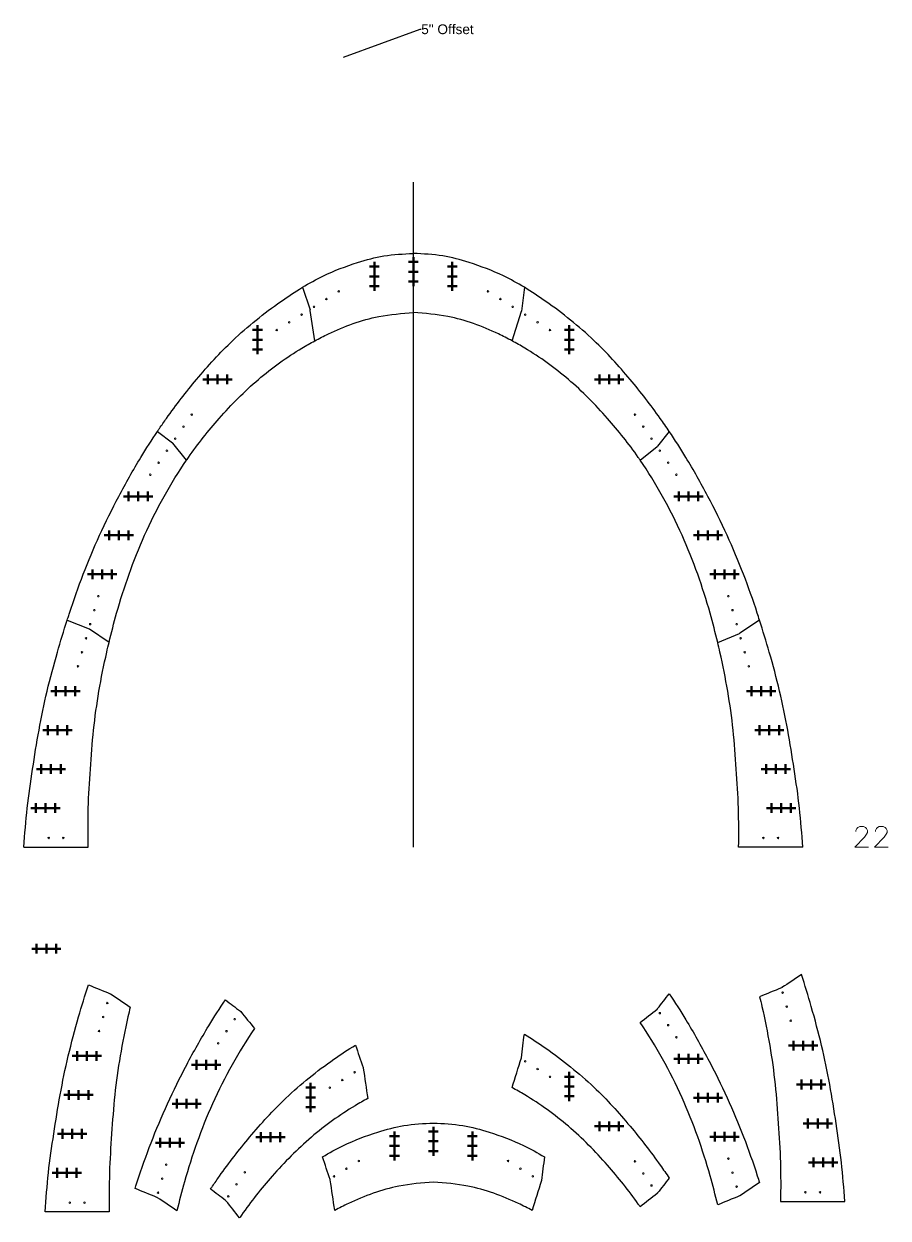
# Model space of a CAD drawing. Header units: inches. Extents: x -241 to 12541, y -1696 to 1281.
# Drawn here: x 4553.2 to 4908.1, y 42.5 to 532.8 of the extents above; entities that cross this region are included whole.
import ezdxf
from ezdxf import colors
from ezdxf.entities.mleader import LeaderData, LeaderLine
from ezdxf.math import Vec2, Vec3

# ---------------------------------------------------------------- set-up
doc = ezdxf.new("R2010")
doc.units = ezdxf.units.IN
doc.header["$MEASUREMENT"] = 0
doc.header["$PDMODE"] = 2
doc.header["$PDSIZE"] = 2
for name, color, linetype, lineweight in [('Annotation', 7, 'Continuous', 9), ('Drilling', 3, 'Continuous', 13), ('Engrave', 4, 'Continuous', 50)]:
    doc.layers.add(name, color=color, linetype=linetype, lineweight=lineweight)
doc.styles.get("Standard").update_dxf_attribs({"font": 'Arial.ttf'})

# ---------------------------------------------------------------- blocks, each defined once
blk = doc.blocks.new('*U1716')
at = {"layer": 'Engrave'}
blk.add_point((0, 0), dxfattribs=at)
blk = doc.blocks.new('*U1717')
at = {"layer": 'Engrave', "color": 0, "linetype": 'ByBlock', "lineweight": -2, "transparency": 16777216}
for p in [(0, 0), (4, 0), (8, 0)]:
    blk.add_blockref('*U1716', p, dxfattribs=at)
blk = doc.blocks.new('*U1720')
at = {"layer": 'Engrave'}
blk.add_point((0, 0), dxfattribs=at)
blk = doc.blocks.new('*U1721')
at = {"layer": 'Engrave', "color": 0, "linetype": 'ByBlock', "lineweight": -2, "transparency": 16777216}
for p in [(0, 0), (4, 0), (8, 0)]:
    blk.add_blockref('*U1720', p, dxfattribs=at)
blk = doc.blocks.new('*U1722')
at = {"layer": 'Engrave'}
blk.add_point((0, 0), dxfattribs=at)
blk = doc.blocks.new('*U1723')
at = {"layer": 'Engrave', "color": 0, "linetype": 'ByBlock', "lineweight": -2, "transparency": 16777216}
for p in [(0, 0), (4, 0), (8, 0)]:
    blk.add_blockref('*U1722', p, dxfattribs=at)
blk = doc.blocks.new('*U1724')
at = {"layer": 'Engrave'}
blk.add_point((0, 0), dxfattribs=at)
blk = doc.blocks.new('*U1725')
at = {"layer": 'Engrave', "color": 0, "linetype": 'ByBlock', "lineweight": -2, "transparency": 16777216}
for p in [(0, 0), (4, 0), (8, 0)]:
    blk.add_blockref('*U1724', p, dxfattribs=at)
blk = doc.blocks.new('*U1726')
at = {"layer": 'Engrave'}
blk.add_point((0, 0), dxfattribs=at)
blk = doc.blocks.new('*U1727')
at = {"layer": 'Engrave', "color": 0, "linetype": 'ByBlock', "lineweight": -2, "transparency": 16777216}
for p in [(0, 0), (4, 0), (8, 0)]:
    blk.add_blockref('*U1726', p, dxfattribs=at)
blk = doc.blocks.new('*U1728')
at = {"layer": 'Engrave'}
blk.add_point((0, 0), dxfattribs=at)
blk = doc.blocks.new('*U1729')
at = {"layer": 'Engrave', "color": 0, "linetype": 'ByBlock', "lineweight": -2, "transparency": 16777216}
for p in [(0, 0), (4, 0), (8, 0)]:
    blk.add_blockref('*U1728', p, dxfattribs=at)
blk = doc.blocks.new('*U1772')
at = {"layer": 'Engrave'}
blk.add_point((0, 0), dxfattribs=at)
blk = doc.blocks.new('*U1773')
at = {"layer": 'Engrave', "color": 0, "linetype": 'ByBlock', "lineweight": -2, "transparency": 16777216}
for p in [(0, 0), (4, 0), (8, 0)]:
    blk.add_blockref('*U1772', p, dxfattribs=at)
blk = doc.blocks.new('*U1774')
at = {"layer": 'Engrave'}
blk.add_point((0, 0), dxfattribs=at)
blk = doc.blocks.new('*U1775')
at = {"layer": 'Engrave', "color": 0, "linetype": 'ByBlock', "lineweight": -2, "transparency": 16777216}
for p in [(0, 0), (4, 0), (8, 0)]:
    blk.add_blockref('*U1774', p, dxfattribs=at)
blk = doc.blocks.new('*U1776')
at = {"layer": 'Engrave'}
blk.add_point((0, 0), dxfattribs=at)
blk = doc.blocks.new('*U1777')
at = {"layer": 'Engrave', "color": 0, "linetype": 'ByBlock', "lineweight": -2, "transparency": 16777216}
for p in [(0, 0), (4, 0), (8, 0)]:
    blk.add_blockref('*U1776', p, dxfattribs=at)
blk = doc.blocks.new('*U1778')
at = {"layer": 'Engrave'}
blk.add_point((0, 0), dxfattribs=at)
blk = doc.blocks.new('*U1779')
at = {"layer": 'Engrave', "color": 0, "linetype": 'ByBlock', "lineweight": -2, "transparency": 16777216}
for p in [(0, 0), (4, 0), (8, 0)]:
    blk.add_blockref('*U1778', p, dxfattribs=at)
blk = doc.blocks.new('*U1782')
at = {"layer": 'Engrave'}
blk.add_point((0, 0), dxfattribs=at)
blk = doc.blocks.new('*U1783')
at = {"layer": 'Engrave', "color": 0, "linetype": 'ByBlock', "lineweight": -2, "transparency": 16777216}
for p in [(0, 0), (4, 0), (8, 0)]:
    blk.add_blockref('*U1782', p, dxfattribs=at)
blk = doc.blocks.new('*U1784')
at = {"layer": 'Engrave'}
blk.add_point((0, 0), dxfattribs=at)
blk = doc.blocks.new('*U1785')
at = {"layer": 'Engrave', "color": 0, "linetype": 'ByBlock', "lineweight": -2, "transparency": 16777216}
for p in [(0, 0), (4, 0), (8, 0)]:
    blk.add_blockref('*U1784', p, dxfattribs=at)
blk = doc.blocks.new('*U1786')
at = {"layer": 'Engrave'}
blk.add_point((0, 0), dxfattribs=at)
blk = doc.blocks.new('*U1787')
at = {"layer": 'Engrave', "color": 0, "linetype": 'ByBlock', "lineweight": -2, "transparency": 16777216}
for p in [(0, 0), (4, 0), (8, 0)]:
    blk.add_blockref('*U1786', p, dxfattribs=at)
blk = doc.blocks.new('*U1788')
at = {"layer": 'Engrave'}
blk.add_point((0, 0), dxfattribs=at)
blk = doc.blocks.new('*U1789')
at = {"layer": 'Engrave', "color": 0, "linetype": 'ByBlock', "lineweight": -2, "transparency": 16777216}
for p in [(0, 0), (4, 0), (8, 0)]:
    blk.add_blockref('*U1788', p, dxfattribs=at)
blk = doc.blocks.new('*U1790')
at = {"layer": 'Engrave'}
blk.add_point((0, 0), dxfattribs=at)
blk = doc.blocks.new('*U1791')
at = {"layer": 'Engrave', "color": 0, "linetype": 'ByBlock', "lineweight": -2, "transparency": 16777216}
for p in [(0, 0), (4, 0), (8, 0)]:
    blk.add_blockref('*U1790', p, dxfattribs=at)
blk = doc.blocks.new('*U1792')
at = {"layer": 'Engrave'}
blk.add_point((0, 0), dxfattribs=at)
blk = doc.blocks.new('*U1793')
at = {"layer": 'Engrave', "color": 0, "linetype": 'ByBlock', "lineweight": -2, "transparency": 16777216}
for p in [(0, 0), (4, 0), (8, 0)]:
    blk.add_blockref('*U1792', p, dxfattribs=at)
blk = doc.blocks.new('*U1794')
at = {"layer": 'Engrave'}
blk.add_point((0, 0), dxfattribs=at)
blk = doc.blocks.new('*U1795')
at = {"layer": 'Engrave', "color": 0, "linetype": 'ByBlock', "lineweight": -2, "transparency": 16777216}
for p in [(0, 0), (4, 0), (8, 0)]:
    blk.add_blockref('*U1794', p, dxfattribs=at)
blk = doc.blocks.new('*U1796')
at = {"layer": 'Engrave'}
blk.add_point((0, 0), dxfattribs=at)
blk = doc.blocks.new('*U1797')
at = {"layer": 'Engrave', "color": 0, "linetype": 'ByBlock', "lineweight": -2, "transparency": 16777216}
for p in [(0, 0), (4, 0), (8, 0)]:
    blk.add_blockref('*U1796', p, dxfattribs=at)
blk = doc.blocks.new('*U1798')
at = {"layer": 'Engrave'}
blk.add_point((0, 0), dxfattribs=at)
blk = doc.blocks.new('*U1799')
at = {"layer": 'Engrave', "color": 0, "linetype": 'ByBlock', "lineweight": -2, "transparency": 16777216}
for p in [(0, 0), (4, 0), (8, 0)]:
    blk.add_blockref('*U1798', p, dxfattribs=at)
blk = doc.blocks.new('*U1800')
at = {"layer": 'Engrave'}
blk.add_point((0, 0), dxfattribs=at)
blk = doc.blocks.new('*U1801')
at = {"layer": 'Engrave', "color": 0, "linetype": 'ByBlock', "lineweight": -2, "transparency": 16777216}
for p in [(0, 0), (4, 0), (8, 0)]:
    blk.add_blockref('*U1800', p, dxfattribs=at)
blk = doc.blocks.new('*U1802')
at = {"layer": 'Engrave'}
blk.add_point((0, 0), dxfattribs=at)
blk = doc.blocks.new('*U1803')
at = {"layer": 'Engrave', "color": 0, "linetype": 'ByBlock', "lineweight": -2, "transparency": 16777216}
for p in [(0, 0), (4, 0), (8, 0)]:
    blk.add_blockref('*U1802', p, dxfattribs=at)
blk = doc.blocks.new('*U1806')
at = {"layer": 'Engrave'}
blk.add_point((0, 0), dxfattribs=at)
blk = doc.blocks.new('*U1807')
at = {"layer": 'Engrave', "color": 0, "linetype": 'ByBlock', "lineweight": -2, "transparency": 16777216}
for p in [(0, 0), (4, 0), (8, 0)]:
    blk.add_blockref('*U1806', p, dxfattribs=at)
blk = doc.blocks.new('*U1808')
at = {"layer": 'Engrave'}
blk.add_point((0, 0), dxfattribs=at)
blk = doc.blocks.new('*U1809')
at = {"layer": 'Engrave', "color": 0, "linetype": 'ByBlock', "lineweight": -2, "transparency": 16777216}
for p in [(0, 0), (4, 0), (8, 0)]:
    blk.add_blockref('*U1808', p, dxfattribs=at)
blk = doc.blocks.new('*U1810')
at = {"layer": 'Engrave'}
blk.add_point((0, 0), dxfattribs=at)
blk = doc.blocks.new('*U1811')
at = {"layer": 'Engrave', "color": 0, "linetype": 'ByBlock', "lineweight": -2, "transparency": 16777216}
for p in [(0, 0), (4, 0), (8, 0)]:
    blk.add_blockref('*U1810', p, dxfattribs=at)
blk = doc.blocks.new('*U1812')
at = {"layer": 'Engrave'}
blk.add_point((0, 0), dxfattribs=at)
blk = doc.blocks.new('*U1813')
at = {"layer": 'Engrave', "color": 0, "linetype": 'ByBlock', "lineweight": -2, "transparency": 16777216}
for p in [(0, 0), (4, 0), (8, 0)]:
    blk.add_blockref('*U1812', p, dxfattribs=at)
blk = doc.blocks.new('*U1814')
at = {"layer": 'Engrave'}
blk.add_point((0, 0), dxfattribs=at)
blk = doc.blocks.new('*U1815')
at = {"layer": 'Engrave', "color": 0, "linetype": 'ByBlock', "lineweight": -2, "transparency": 16777216}
for p in [(0, 0), (4, 0), (8, 0)]:
    blk.add_blockref('*U1814', p, dxfattribs=at)
blk = doc.blocks.new('*U1816')
at = {"layer": 'Engrave'}
blk.add_point((0, 0), dxfattribs=at)
blk = doc.blocks.new('*U1817')
at = {"layer": 'Engrave', "color": 0, "linetype": 'ByBlock', "lineweight": -2, "transparency": 16777216}
for p in [(0, 0), (4, 0), (8, 0)]:
    blk.add_blockref('*U1816', p, dxfattribs=at)
blk = doc.blocks.new('*U1818')
at = {"layer": 'Engrave'}
blk.add_point((0, 0), dxfattribs=at)
blk = doc.blocks.new('*U1819')
at = {"layer": 'Engrave', "color": 0, "linetype": 'ByBlock', "lineweight": -2, "transparency": 16777216}
for p in [(0, 0), (4, 0), (8, 0)]:
    blk.add_blockref('*U1818', p, dxfattribs=at)
blk = doc.blocks.new('*U1820')
at = {"layer": 'Engrave'}
blk.add_point((0, 0), dxfattribs=at)
blk = doc.blocks.new('*U1821')
at = {"layer": 'Engrave', "color": 0, "linetype": 'ByBlock', "lineweight": -2, "transparency": 16777216}
for p in [(0, 0), (4, 0), (8, 0)]:
    blk.add_blockref('*U1820', p, dxfattribs=at)
blk = doc.blocks.new('*U1822')
at = {"layer": 'Engrave'}
blk.add_point((0, 0), dxfattribs=at)
blk = doc.blocks.new('*U1823')
at = {"layer": 'Engrave', "color": 0, "linetype": 'ByBlock', "lineweight": -2, "transparency": 16777216}
for p in [(0, 0), (4, 0), (8, 0)]:
    blk.add_blockref('*U1822', p, dxfattribs=at)
blk = doc.blocks.new('*U1824')
at = {"layer": 'Engrave'}
blk.add_point((0, 0), dxfattribs=at)
blk = doc.blocks.new('*U1825')
at = {"layer": 'Engrave', "color": 0, "linetype": 'ByBlock', "lineweight": -2, "transparency": 16777216}
for p in [(0, 0), (4, 0), (8, 0)]:
    blk.add_blockref('*U1824', p, dxfattribs=at)
blk = doc.blocks.new('*U1826')
at = {"layer": 'Engrave'}
blk.add_point((0, 0), dxfattribs=at)
blk = doc.blocks.new('*U1827')
at = {"layer": 'Engrave', "color": 0, "linetype": 'ByBlock', "lineweight": -2, "transparency": 16777216}
for p in [(0, 0), (4, 0), (8, 0)]:
    blk.add_blockref('*U1826', p, dxfattribs=at)
blk = doc.blocks.new('*U1828')
at = {"layer": 'Engrave'}
blk.add_point((0, 0), dxfattribs=at)
blk = doc.blocks.new('*U1829')
at = {"layer": 'Engrave', "color": 0, "linetype": 'ByBlock', "lineweight": -2, "transparency": 16777216}
for p in [(0, 0), (4, 0), (8, 0)]:
    blk.add_blockref('*U1828', p, dxfattribs=at)
blk = doc.blocks.new('*U1830')
at = {"layer": 'Engrave'}
blk.add_point((0, 0), dxfattribs=at)
blk = doc.blocks.new('*U1831')
at = {"layer": 'Engrave', "color": 0, "linetype": 'ByBlock', "lineweight": -2, "transparency": 16777216}
for p in [(0, 0), (4, 0), (8, 0)]:
    blk.add_blockref('*U1830', p, dxfattribs=at)
blk = doc.blocks.new('*U1834')
at = {"layer": 'Engrave'}
blk.add_point((0, 0), dxfattribs=at)
blk = doc.blocks.new('*U1835')
at = {"layer": 'Engrave', "color": 0, "linetype": 'ByBlock', "lineweight": -2, "transparency": 16777216}
for p in [(0, 0), (4, 0), (8, 0)]:
    blk.add_blockref('*U1834', p, dxfattribs=at)
blk = doc.blocks.new('*U1836')
at = {"layer": 'Engrave'}
blk.add_point((0, 0), dxfattribs=at)
blk = doc.blocks.new('*U1837')
at = {"layer": 'Engrave', "color": 0, "linetype": 'ByBlock', "lineweight": -2, "transparency": 16777216}
for p in [(0, 0), (4, 0), (8, 0)]:
    blk.add_blockref('*U1836', p, dxfattribs=at)
blk = doc.blocks.new('*U1838')
at = {"layer": 'Engrave'}
blk.add_point((0, 0), dxfattribs=at)
blk = doc.blocks.new('*U1839')
at = {"layer": 'Engrave', "color": 0, "linetype": 'ByBlock', "lineweight": -2, "transparency": 16777216}
for p in [(0, 0), (4, 0), (8, 0)]:
    blk.add_blockref('*U1838', p, dxfattribs=at)
blk = doc.blocks.new('*U1840')
at = {"layer": 'Engrave'}
blk.add_point((0, 0), dxfattribs=at)
blk = doc.blocks.new('*U1841')
at = {"layer": 'Engrave', "color": 0, "linetype": 'ByBlock', "lineweight": -2, "transparency": 16777216}
for p in [(0, 0), (4, 0), (8, 0)]:
    blk.add_blockref('*U1840', p, dxfattribs=at)
blk = doc.blocks.new('*U1842')
at = {"layer": 'Engrave'}
blk.add_point((0, 0), dxfattribs=at)
blk = doc.blocks.new('*U1843')
at = {"layer": 'Engrave', "color": 0, "linetype": 'ByBlock', "lineweight": -2, "transparency": 16777216}
for p in [(0, 0), (4, 0), (8, 0)]:
    blk.add_blockref('*U1842', p, dxfattribs=at)
blk = doc.blocks.new('*U1844')
at = {"layer": 'Engrave'}
blk.add_point((0, 0), dxfattribs=at)
blk = doc.blocks.new('*U1845')
at = {"layer": 'Engrave', "color": 0, "linetype": 'ByBlock', "lineweight": -2, "transparency": 16777216}
for p in [(0, 0), (4, 0), (8, 0)]:
    blk.add_blockref('*U1844', p, dxfattribs=at)
blk = doc.blocks.new('*U1846')
at = {"layer": 'Engrave'}
blk.add_point((0, 0), dxfattribs=at)
blk = doc.blocks.new('*U1847')
at = {"layer": 'Engrave', "color": 0, "linetype": 'ByBlock', "lineweight": -2, "transparency": 16777216}
for p in [(0, 0), (4, 0), (8, 0)]:
    blk.add_blockref('*U1846', p, dxfattribs=at)
blk = doc.blocks.new('*U1848')
at = {"layer": 'Engrave'}
blk.add_point((0, 0), dxfattribs=at)
blk = doc.blocks.new('*U1849')
at = {"layer": 'Engrave', "color": 0, "linetype": 'ByBlock', "lineweight": -2, "transparency": 16777216}
for p in [(0, 0), (4, 0), (8, 0)]:
    blk.add_blockref('*U1848', p, dxfattribs=at)
blk = doc.blocks.new('*U1850')
at = {"layer": 'Engrave'}
blk.add_point((0, 0), dxfattribs=at)
blk = doc.blocks.new('*U1851')
at = {"layer": 'Engrave', "color": 0, "linetype": 'ByBlock', "lineweight": -2, "transparency": 16777216}
for p in [(0, 0), (4, 0), (8, 0)]:
    blk.add_blockref('*U1850', p, dxfattribs=at)

msp = doc.modelspace()

# ---------------------------------------------------------------- linework, layer by layer
for p, q in [((4713.14223, 194.83764), (4713.14223, 467.81385)), ((4713.14223, 194.83764), (4713.14223, 467.81385)), ((4667.57458, 424.6672), (4670.73258, 415.38809)), ((4758.70989, 424.6672), (4757.4908, 414.94153)), ((4670.77505, 415.21283), (4670.73258, 415.38809)), ((4672.6332, 402.70326), (4670.77505, 415.21283)), ((4753.65126, 402.70326), (4757.4908, 414.94153)), ((4608.09765, 365.52577), (4614.25603, 360.8357)), ((4818.18682, 365.52577), (4813.42247, 359.42467)), ((4614.42781, 360.66883), (4614.25603, 360.8357)), ((4620.03819, 353.72905), (4614.42781, 360.66883)), ((4806.24628, 353.72905), (4813.25353, 359.25493)), ((4813.25353, 359.25493), (4813.42247, 359.42467)), ((4571.01513, 288.02831), (4579.98586, 284.37893)), ((4855.26933, 288.02831), (4847.23357, 282.6229)), ((4588.20294, 278.87698), (4580.16718, 284.28239)), ((4838.08153, 278.87698), (4847.05225, 282.52636)), ((4847.05225, 282.52636), (4847.23357, 282.6229)), ((4553.23852, 194.83764), (4579.59634, 194.83764)), ((4873.04594, 194.83764), (4846.68813, 194.83764))]:
    msp.add_line(p, q)
for points, knots in [([(4667.57458, 424.6672), (4670.37797, 426.36622), (4677.65287, 430.38223), (4688.93361, 434.62435), (4701.32185, 438.01362), (4709.0891, 438.38987), (4713.14223, 438.58621)], [84.059217951, 84.059217951, 84.059217951, 84.059217951, 93.881863889, 108.980768588, 120.100664114, 132.235533968, 132.235533968, 132.235533968, 132.235533968]), ([(4758.70989, 424.6672), (4755.90649, 426.36622), (4748.6316, 430.38223), (4737.35085, 434.62435), (4724.96262, 438.01362), (4717.19536, 438.38987), (4713.14223, 438.58621)], [265.784387325, 265.784387325, 265.784387325, 265.784387325, 275.607033263, 290.705937962, 301.825833488, 313.960703341, 313.960703341, 313.960703341, 313.960703341]), ([(4608.09765, 365.52577), (4608.36533, 365.92077), (4608.63302, 366.31578), (4608.9007, 366.71078), (4609.84509, 368.09599), (4614.65552, 375.00485), (4624.28173, 387.42193), (4639.42125, 404.13147), (4654.5464, 416.16063), (4664.55489, 422.83708), (4667.57458, 424.6672)], [0, 0, 0, 0, 1, 1, 1, 6.028724453, 26.252191456, 48.107631703, 73.47870157, 84.059217951, 84.059217951, 84.059217951, 84.059217951]), ([(4818.18682, 365.52577), (4816.98354, 367.31203), (4811.92141, 374.6276), (4802.00273, 387.42193), (4786.86322, 404.13147), (4771.73806, 416.16063), (4761.72958, 422.83708), (4758.70989, 424.6672)], [181.293948044, 181.293948044, 181.293948044, 181.293948044, 187.753893826, 207.977360829, 229.832801076, 255.203870943, 265.784387325, 265.784387325, 265.784387325, 265.784387325]), ([(4672.6332, 402.70326), (4674.47346, 403.69536), (4682.86151, 407.95199), (4696.33755, 412.92895), (4708.38951, 413.96202), (4713.14223, 414.36941)], [73.163650942, 73.163650942, 73.163650942, 73.163650942, 79.436357993, 101.35876412, 115.633008401, 115.633008401, 115.633008401, 115.633008401]), ([(4753.65126, 402.70326), (4751.811, 403.69536), (4743.42296, 407.95199), (4729.94691, 412.92895), (4717.89495, 413.96202), (4713.14223, 414.36941)], [238.990081052, 238.990081052, 238.990081052, 238.990081052, 245.262788104, 267.185194231, 281.459438512, 281.459438512, 281.459438512, 281.459438512]), ([(4620.03819, 353.72905), (4620.09919, 353.81784), (4620.16019, 353.90663), (4620.22118, 353.99543), (4620.41486, 354.27677), (4624.47769, 360.1398), (4633.63658, 371.66943), (4648.92756, 387.17675), (4662.74506, 397.11938), (4670.87156, 401.75354), (4672.6332, 402.70326)], [0, 0, 0, 0, 1, 1, 1, 2.02455033, 22.396910107, 45.085750624, 67.158901218, 73.163650942, 73.163650942, 73.163650942, 73.163650942]), ([(4806.24628, 353.72905), (4805.99224, 354.09962), (4801.8739, 360.05529), (4792.64788, 371.66943), (4777.35691, 387.17675), (4763.53941, 397.11938), (4755.41291, 401.75354), (4753.65126, 402.70326)], [166.503288715, 166.503288715, 166.503288715, 166.503288715, 167.850980441, 188.223340218, 210.912180735, 232.985331328, 238.990081052, 238.990081052, 238.990081052, 238.990081052]), ([(4571.01513, 288.02831), (4571.12849, 288.38117), (4571.24184, 288.73404), (4571.35519, 289.08691), (4571.54364, 289.67089), (4573.48313, 295.63627), (4577.47838, 307.02142), (4584.24994, 323.05043), (4592.14377, 339.08009), (4600.15774, 353.28376), (4605.73486, 362.01823), (4608.09765, 365.52577)], [0, 0, 0, 0, 1, 1, 1, 2.840840988, 19.817102308, 37.179184712, 55.009061197, 73.393312577, 86.078252849, 86.078252849, 86.078252849, 86.078252849]), ([(4855.26933, 288.02831), (4854.96953, 288.96579), (4852.92411, 295.28639), (4848.80608, 307.02142), (4842.03452, 323.05043), (4834.1407, 339.08009), (4826.12673, 353.28376), (4820.54961, 362.01823), (4818.18682, 365.52577)], [95.103858751, 95.103858751, 95.103858751, 95.103858751, 98.056536182, 115.032797503, 132.394879906, 150.224756392, 168.609007772, 181.293948044, 181.293948044, 181.293948044, 181.293948044]), ([(4588.20294, 278.87698), (4589.15861, 282.88438), (4591.58746, 292.29513), (4596.26897, 307.03992), (4602.64692, 323.15514), (4610.57558, 338.83046), (4616.74022, 348.91828), (4620.03819, 353.72905)], [84.716406448, 84.716406448, 84.716406448, 84.716406448, 97.073729324, 113.8656067, 131.095175083, 149.007470942, 166.503288715, 166.503288715, 166.503288715, 166.503288715]), ([(4838.08153, 278.87698), (4837.12586, 282.88438), (4834.69701, 292.29513), (4830.0155, 307.03992), (4823.63755, 323.15514), (4815.70889, 338.83046), (4809.54425, 348.91828), (4806.24628, 353.72905)], [84.716406448, 84.716406448, 84.716406448, 84.716406448, 97.073729324, 113.8656067, 131.095175083, 149.007470942, 166.503288715, 166.503288715, 166.503288715, 166.503288715]), ([(4553.23852, 194.83764), (4553.6349, 200.17782), (4554.42988, 210.88807), (4556.77983, 226.86631), (4559.34238, 242.89638), (4562.60108, 258.94997), (4566.69107, 273.96968), (4569.61558, 283.6518), (4571.01513, 288.02831)], [0, 0, 0, 0, 16.059409071, 32.208716978, 48.424620845, 64.763905313, 81.319734673, 95.103858751, 95.103858751, 95.103858751, 95.103858751]), ([(4873.04594, 194.83764), (4872.64956, 200.17782), (4871.85458, 210.88807), (4869.50463, 226.86631), (4866.94209, 242.89638), (4863.68339, 258.94997), (4859.59339, 273.96968), (4856.66889, 283.6518), (4855.26933, 288.02831)], [0, 0, 0, 0, 16.059409071, 32.208716978, 48.424620845, 64.763905313, 81.319734673, 95.103858751, 95.103858751, 95.103858751, 95.103858751]), ([(4579.59634, 194.83764), (4579.55824, 200.17279), (4579.48259, 210.851), (4580.53837, 226.84927), (4581.68547, 242.88706), (4583.91589, 258.92096), (4586.34097, 270.8869), (4587.8823, 277.53244), (4588.20294, 278.87698)], [0.025129104, 0.025129104, 0.025129104, 0.025129104, 16.025339898, 32.049261092, 48.102662414, 64.254646833, 80.570354132, 84.716406448, 84.716406448, 84.716406448, 84.716406448]), ([(4846.68813, 194.83764), (4846.72623, 200.17279), (4846.80187, 210.851), (4845.7461, 226.84927), (4844.599, 242.88706), (4842.36857, 258.92096), (4839.9435, 270.8869), (4838.40217, 277.53244), (4838.08153, 278.87698)], [0.025129104, 0.025129104, 0.025129104, 0.025129104, 16.025339898, 32.049261092, 48.102662414, 64.254646833, 80.570354132, 84.716406448, 84.716406448, 84.716406448, 84.716406448]), ([(4872.49942, 142.5095), (4873.89898, 138.13299), (4876.82348, 128.45086), (4880.91348, 113.43116), (4884.17218, 97.37757), (4886.73472, 81.3475), (4889.08467, 65.36926), (4889.87965, 54.65901), (4890.27603, 49.31882), (4881.49009, 49.31882), (4872.70416, 49.31882), (4863.91822, 49.31882), (4863.95632, 54.65398), (4864.03196, 65.33219), (4862.97619, 81.33046), (4861.82909, 97.36825), (4859.59866, 113.40215), (4857.17359, 125.36809), (4855.63226, 132.01363), (4855.31162, 133.35817), (4858.30186, 134.57463), (4861.2921, 135.79109), (4864.28234, 137.00755), (4864.34278, 137.03973), (4864.40322, 137.07191), (4864.46366, 137.10409), (4867.14225, 138.90589), (4869.82084, 140.70769), (4872.49942, 142.5095)], [0, 0, 0, 0, 13.784124078, 30.339953439, 46.679237906, 62.895141774, 79.04444968, 95.103858751, 95.103858751, 95.103858751, 96.103858751, 96.103858751, 96.103858751, 112.104069545, 128.127990739, 144.181392061, 160.33337648, 176.649083779, 180.795136095, 180.795136095, 180.795136095, 181.795136095, 181.795136095, 181.795136095, 182.795136095, 182.795136095, 182.795136095, 183.795136095, 183.795136095, 183.795136095, 183.795136095]), ([(4596.90222, 129.09532), (4594.22363, 130.89712), (4591.54505, 132.69892), (4588.86646, 134.50072), (4588.80965, 134.53894), (4588.74857, 134.57146), (4588.68514, 134.59727), (4585.6949, 135.81372), (4582.70466, 137.03018), (4579.71442, 138.24664), (4578.31486, 133.87014), (4575.39036, 124.18801), (4571.30036, 109.1683), (4568.04166, 93.11472), (4565.47912, 77.08465), (4563.12916, 61.10641), (4562.33419, 50.39615), (4561.93781, 45.05597), (4570.72374, 45.05597), (4579.50968, 45.05597), (4588.29562, 45.05597), (4588.25752, 50.39113), (4588.18187, 61.06933), (4589.23765, 77.0676), (4590.38475, 93.1054), (4592.61518, 109.13929), (4595.04025, 121.10524), (4596.58158, 127.75078), (4596.90222, 129.09532)], [0, 0, 0, 0, 1, 1, 1, 1.205420854, 1.205420854, 1.205420854, 2.205420854, 2.205420854, 2.205420854, 15.989544933, 32.545374293, 48.884658761, 65.100562628, 81.249870535, 97.309279606, 97.309279606, 97.309279606, 98.309279606, 98.309279606, 98.309279606, 114.309490399, 130.333411593, 146.386812915, 162.538797334, 178.854504634, 183.00055695, 183.00055695, 183.00055695, 183.00055695]), ([(4847.05225, 51.5688), (4847.11269, 51.60098), (4847.17313, 51.63316), (4847.23357, 51.66534), (4849.91216, 53.46714), (4852.59075, 55.26895), (4855.26933, 57.07075), (4854.96953, 58.00823), (4852.92411, 64.32883), (4848.80608, 76.06386), (4842.03452, 92.09287), (4834.1407, 108.12253), (4826.12673, 122.3262), (4820.54961, 131.06067), (4818.18682, 134.56822), (4816.5987, 132.53451), (4815.01059, 130.50081), (4813.42247, 128.46711), (4813.36616, 128.41053), (4813.30985, 128.35395), (4813.25353, 128.29737), (4810.91778, 126.45541), (4808.58203, 124.61345), (4806.24628, 122.77149), (4809.54425, 117.96072), (4815.70889, 107.8729), (4823.63755, 92.19758), (4830.0155, 76.08236), (4834.69701, 61.33757), (4837.12586, 51.92682), (4838.08153, 47.91942), (4841.07177, 49.13588), (4844.06201, 50.35234), (4847.05225, 51.5688)], [0, 0, 0, 0, 1, 1, 1, 2, 2, 2, 4.952677431, 21.928938751, 39.291021155, 57.120897641, 75.505149021, 88.190089293, 88.190089293, 88.190089293, 89.190089293, 89.190089293, 89.190089293, 90.190089293, 90.190089293, 90.190089293, 91.190089293, 91.190089293, 91.190089293, 108.685907066, 126.598202925, 143.827771308, 160.619648684, 172.97697156, 172.97697156, 172.97697156, 173.97697156, 173.97697156, 173.97697156, 173.97697156]), ([(4607.85552, 50.95253), (4604.86528, 52.16899), (4601.87504, 53.38545), (4598.8848, 54.60191), (4598.99815, 54.95478), (4599.11151, 55.30764), (4599.22486, 55.66051), (4599.41331, 56.2445), (4601.3528, 62.20987), (4605.34805, 73.59503), (4612.11961, 89.62403), (4620.01344, 105.65369), (4628.02741, 119.85737), (4633.60452, 128.59183), (4635.96732, 132.09938), (4638.02011, 130.53602), (4640.0729, 128.97266), (4642.1257, 127.40931), (4642.18296, 127.35368), (4642.24022, 127.29806), (4642.29748, 127.24244), (4644.1676, 124.92917), (4646.03773, 122.61591), (4647.90786, 120.30265), (4644.60988, 115.49188), (4638.44524, 105.40406), (4630.51659, 89.72874), (4624.13863, 73.61353), (4619.45712, 58.86873), (4617.02828, 49.45798), (4616.0726, 45.45059), (4613.39402, 47.25239), (4610.71543, 49.05419), (4608.03685, 50.85599)], [0, 0, 0, 0, 1, 1, 1, 2, 2, 2, 3.840840988, 20.817102308, 38.179184712, 56.009061197, 74.393312577, 87.078252849, 87.078252849, 87.078252849, 88.078252849, 88.078252849, 88.078252849, 89.078252849, 89.078252849, 89.078252849, 90.078252849, 90.078252849, 90.078252849, 107.574070622, 125.486366481, 142.715934864, 159.507812241, 171.865135116, 171.865135116, 171.865135116, 172.865135116, 172.865135116, 172.865135116, 172.865135116]), ([(4813.42247, 52.77363), (4815.01059, 54.80733), (4816.5987, 56.84103), (4818.18682, 58.87473), (4816.98354, 60.66099), (4811.92141, 67.97656), (4802.00273, 80.77089), (4786.86322, 97.48043), (4771.73806, 109.50959), (4761.72958, 116.18604), (4758.70989, 118.01616), (4758.30352, 114.77427), (4757.89716, 111.53238), (4757.4908, 108.29049), (4756.21095, 104.21106), (4754.93111, 100.13164), (4753.65126, 96.05222), (4755.41291, 95.10249), (4763.53941, 90.46834), (4777.35691, 80.5257), (4792.64788, 65.01839), (4801.8739, 53.40424), (4805.99224, 47.44858), (4806.24628, 47.078), (4808.58203, 48.91996), (4810.91778, 50.76192), (4813.25353, 52.60388), (4813.30985, 52.66047), (4813.36616, 52.71705), (4813.42247, 52.77363)], [0, 0, 0, 0, 1, 1, 1, 7.459945782, 27.683412785, 49.538853032, 74.909922899, 85.490439281, 85.490439281, 85.490439281, 86.490439281, 86.490439281, 86.490439281, 87.490439281, 87.490439281, 87.490439281, 93.495189005, 115.568339598, 138.257180115, 158.629539892, 159.977231618, 159.977231618, 159.977231618, 160.977231618, 160.977231618, 160.977231618, 161.977231618, 161.977231618, 161.977231618, 161.977231618]), ([(4692.51811, 104.25623), (4691.46544, 107.34927), (4690.41278, 110.44231), (4689.36011, 113.53534), (4686.34042, 111.70523), (4676.33193, 105.02878), (4661.20678, 92.99961), (4646.06727, 76.29008), (4636.44105, 63.873), (4631.63062, 56.96414), (4630.68623, 55.57892), (4630.41855, 55.18392), (4630.15086, 54.78892), (4629.88318, 54.39392), (4631.93597, 52.83056), (4633.98877, 51.2672), (4636.04156, 49.70385), (4636.09882, 49.64822), (4636.15608, 49.5926), (4636.21334, 49.53698), (4638.08347, 47.22372), (4639.95359, 44.91045), (4641.82372, 42.59719), (4641.88472, 42.68599), (4641.94572, 42.77478), (4642.00671, 42.86357), (4642.20039, 43.14491), (4646.26322, 49.00794), (4655.42211, 60.53758), (4670.71309, 76.04489), (4684.53059, 85.98752), (4692.65709, 90.62168), (4694.41873, 91.5714), (4693.79935, 95.74126), (4693.17996, 99.91112), (4692.56058, 104.08097), (4692.54642, 104.13939), (4692.53227, 104.19781), (4692.51811, 104.25623)], [0, 0, 0, 0, 1, 1, 1, 11.580516381, 36.951586249, 58.807026495, 79.030493498, 84.059217951, 84.059217951, 84.059217951, 85.059217951, 85.059217951, 85.059217951, 86.059217951, 86.059217951, 86.059217951, 87.059217951, 87.059217951, 87.059217951, 88.059217951, 88.059217951, 88.059217951, 89.059217951, 89.059217951, 89.059217951, 90.083768282, 110.456128058, 133.144968575, 155.218119169, 161.222868893, 161.222868893, 161.222868893, 162.222868893, 162.222868893, 162.222868893, 163.222868893, 163.222868893, 163.222868893, 163.222868893]), ([(4721.38515, 81.50429), (4717.33202, 81.30795), (4709.56477, 80.9317), (4697.17653, 77.54244), (4685.89579, 73.30032), (4678.62089, 69.28431), (4675.8175, 67.58528), (4676.87017, 64.49224), (4677.92283, 61.39921), (4678.9755, 58.30617), (4678.98966, 58.24775), (4679.00381, 58.18933), (4679.01797, 58.13091), (4679.63735, 53.96106), (4680.25674, 49.7912), (4680.87612, 45.62134), (4682.71638, 46.61345), (4691.10443, 50.87008), (4704.58047, 55.84703), (4716.63243, 56.8801), (4721.38515, 57.28749), (4726.13787, 56.8801), (4738.18983, 55.84703), (4751.66588, 50.87008), (4760.05392, 46.61345), (4761.89418, 45.62134), (4763.17403, 49.70077), (4764.45387, 53.78019), (4765.73372, 57.85961), (4766.14008, 61.1015), (4766.54644, 64.34339), (4766.95281, 67.58528), (4764.14941, 69.28431), (4756.87452, 73.30032), (4745.59377, 77.54244), (4733.20554, 80.9317), (4725.43828, 81.30795), (4721.38515, 81.50429)], [0, 0, 0, 0, 12.134869854, 23.254765379, 38.353670079, 48.176316017, 48.176316017, 48.176316017, 49.176316017, 49.176316017, 49.176316017, 50.176316017, 50.176316017, 50.176316017, 51.176316017, 51.176316017, 51.176316017, 57.449023068, 79.371429196, 93.645673476, 93.645673476, 93.645673476, 107.919917757, 129.842323884, 136.115030936, 136.115030936, 136.115030936, 137.115030936, 137.115030936, 137.115030936, 138.115030936, 138.115030936, 138.115030936, 147.937676874, 163.036581573, 174.156477099, 186.291346953, 186.291346953, 186.291346953, 186.291346953])]:
    msp.add_open_spline(points, degree=3, knots=knots)
for points in [[(4580.16718, 284.28239), (4580.11036, 284.32061), (4580.04928, 284.35313), (4579.98586, 284.37893)], [(4608.03685, 50.85599), (4607.98003, 50.89421), (4607.91895, 50.92673), (4607.85552, 50.95253)]]:
    msp.add_open_spline(points, degree=3)
at = {"layer": 'Annotation'}
for points in [[(4894.79572, 201.26784), (4894.79572, 201.66973), (4895.19761, 202.47351), (4895.59949, 202.8754), (4896.40327, 203.27728), (4898.01082, 203.27728), (4898.8146, 202.8754), (4899.21649, 202.47351), (4899.61837, 201.66973), (4899.61837, 200.86596), (4899.21649, 200.06218), (4898.41271, 198.85652), (4894.39383, 194.83764), (4900.02026, 194.83764)], [(4902.83348, 201.26784), (4902.83348, 201.66973), (4903.23537, 202.47351), (4903.63725, 202.8754), (4904.44103, 203.27728), (4906.04858, 203.27728), (4906.85236, 202.8754), (4907.25425, 202.47351), (4907.65613, 201.66973), (4907.65613, 200.86596), (4907.25425, 200.06218), (4906.45047, 198.85652), (4902.43159, 194.83764), (4908.05802, 194.83764)]]:
    msp.add_lwpolyline(points, dxfattribs=at)
at = {"layer": 'Drilling'}
for centre in [(4682.50729, 423.01362), (4743.77717, 423.01362), (4672.33018, 416.65545), (4677.41874, 419.83453), (4748.86573, 419.83453), (4753.95429, 416.65545), (4667.24162, 413.47636), (4759.04284, 413.47636), (4657.06451, 407.11818), (4662.15307, 410.29727), (4764.1314, 410.29727), (4769.21995, 407.11818), (4622.16336, 372.39026), (4804.12111, 372.39026), (4618.75808, 367.45021), (4807.52639, 367.45021), (4615.35279, 362.51017), (4810.93167, 362.51017), (4611.94751, 357.57012), (4814.33696, 357.57012), (4608.54223, 352.63008), (4817.74224, 352.63008), (4605.13694, 347.69003), (4821.14752, 347.69003), (4583.79932, 297.85548), (4842.48514, 297.85548), (4582.12321, 292.09434), (4844.16126, 292.09434), (4580.44709, 286.33321), (4845.83737, 286.33321), (4578.77098, 280.57208), (4847.51349, 280.57208), (4577.09486, 274.81095), (4849.1896, 274.81095), (4575.41875, 269.04982), (4850.86571, 269.04982), (4563.41743, 198.58764), (4569.41743, 198.58764), (4856.86704, 198.58764), (4862.86704, 198.58764), (4864.74358, 135.05327), (4587.47026, 130.79041), (4866.41969, 129.29214), (4585.79415, 125.02928), (4639.81718, 124.14373), (4814.33696, 126.61256), (4868.0958, 123.531), (4584.11803, 119.26815), (4636.41189, 119.20368), (4817.74224, 121.67252), (4633.00661, 114.26364), (4821.14752, 116.73247), (4759.04284, 106.82532), (4764.1314, 103.64623), (4683.9386, 99.16542), (4689.02715, 102.3445), (4769.21995, 100.46714), (4678.85004, 95.98633), (4611.66899, 64.42908), (4690.75021, 65.9317), (4752.02009, 65.9317), (4804.12111, 65.73922), (4842.48514, 66.89792), (4609.99287, 58.66795), (4643.94889, 61.2584), (4680.5731, 59.57353), (4685.66166, 62.75262), (4757.10865, 62.75262), (4762.19721, 59.57353), (4807.52639, 60.79917), (4844.16126, 61.13678), (4640.54361, 56.31836), (4810.93167, 55.85913), (4845.83737, 55.37565), (4572.11671, 48.80597), (4578.11671, 48.80597), (4608.31676, 52.90681), (4637.13832, 51.37831), (4874.09713, 53.06882), (4880.09713, 53.06882)]:
    msp.add_circle(centre, 0.3225, dxfattribs=at)

# ---------------------------------------------------------------- block references
at = {"layer": 'Engrave', "xscale": -1, "rotation": 270}
for name, p in [('*U1783', (4713.14223, 427.08211)), ('*U1777', (4697.14223, 425.15856)), ('*U1779', (4649.14223, 399.15769)), ('*U1823', (4670.92776, 88.02583)), ('*U1829', (4721.38515, 70.00019)), ('*U1827', (4705.38515, 68.07664))]:
    msp.add_blockref(name, p, dxfattribs=at)
at = {"layer": 'Engrave', "rotation": 90.00000000000001}
for name, p in [('*U1801', (4729.14223, 425.15856)), ('*U1803', (4777.14223, 399.15769)), ('*U1835', (4777.14223, 92.50664)), ('*U1831', (4737.38515, 68.07664))]:
    msp.add_blockref(name, p, dxfattribs=at)
at = {"layer": 'Engrave', "xscale": -1}
for name, p in [('*U1785', (4636.72705, 386.83764)), ('*U1775', (4604.16957, 338.83764)), ('*U1773', (4596.19148, 322.83764)), ('*U1729', (4589.35374, 306.83764)), ('*U1727', (4574.35779, 258.83764)), ('*U1725', (4571.00443, 242.83764)), ('*U1723', (4568.35061, 226.83764)), ('*U1721', (4566.14021, 210.83764)), ('*U1717', (4566.45709, 153.05006)), ('*U1815', (4583.05707, 109.05597)), ('*U1821', (4632.03923, 105.41124)), ('*U1813', (4579.70372, 93.05597)), ('*U1819', (4624.06114, 89.41124)), ('*U1811', (4577.04989, 77.05597)), ('*U1817', (4617.22341, 73.41124)), ('*U1825', (4658.51258, 75.70578)), ('*U1809', (4574.83949, 61.05597))]:
    msp.add_blockref(name, p, dxfattribs=at)
at = {"layer": 'Engrave'}
for name, p in [('*U1807', (4789.55742, 386.83764)), ('*U1799', (4822.1149, 338.83764)), ('*U1797', (4830.09299, 322.83764)), ('*U1795', (4836.93072, 306.83764)), ('*U1793', (4851.92668, 258.83764)), ('*U1791', (4855.28003, 242.83764)), ('*U1789', (4857.93386, 226.83764)), ('*U1787', (4860.14426, 210.83764)), ('*U1851', (4869.15677, 113.31882)), ('*U1843', (4822.1149, 107.88008)), ('*U1849', (4872.51012, 97.31882)), ('*U1841', (4830.09299, 91.88008)), ('*U1837', (4789.55742, 80.18659)), ('*U1847', (4875.16395, 81.31882)), ('*U1839', (4836.93072, 75.88008)), ('*U1845', (4877.37435, 65.31882))]:
    msp.add_blockref(name, p, dxfattribs=at)

# ---------------------------------------------------------------- leaders
at = {"layer": 'Annotation'}
ml = msp.add_multileader_mtext('Standard', dxfattribs=at)
ml.set_content('\\A1;5" Offset', color=256)
ml.set_leader_properties()
ml.build(insert=Vec2(0, 0))
ml.multileader.update_dxf_attribs({"text_right_attachment_type": 6, "dogleg_length": 0.36, "arrow_head_size": 0.18})
ctx = ml.context
ctx.base_point, ctx.arrow_head_size, ctx.landing_gap_size, ctx.plane_origin = Vec3(4716.28121, 530.60655), 0.18, 0.09, Vec3(4851.82034, 495.36716)
ctx.right_attachment = 6
notes = []
notes.append((ctx, [(1, (1, 1, 0), (4715.92121, 530.60655), (1, 0), 0.36, [(0, [(4684.24861, 519.14883)], 0, [])])]))
ctx.mtext.insert, ctx.mtext.flow_direction = Vec3(4716.37121, 532.63383), 5
for ctx, leaders in notes:
    for number, flags, end, landing, length, lines in leaders:
        leader = LeaderData()
        leader.index, (leader.has_last_leader_line, leader.has_dogleg_vector, leader.attachment_direction) = number, flags
        leader.last_leader_point, leader.dogleg_vector, leader.dogleg_length = Vec3(end), Vec3(landing), length
        for number, points, colour, breaks in lines:
            line = LeaderLine()
            line.index, line.vertices, line.color, line.breaks = number, Vec3.list(points), colors.encode_raw_color(colour), breaks
            leader.lines.append(line)
        ctx.leaders.append(leader)

doc.saveas('drawing.dxf')
